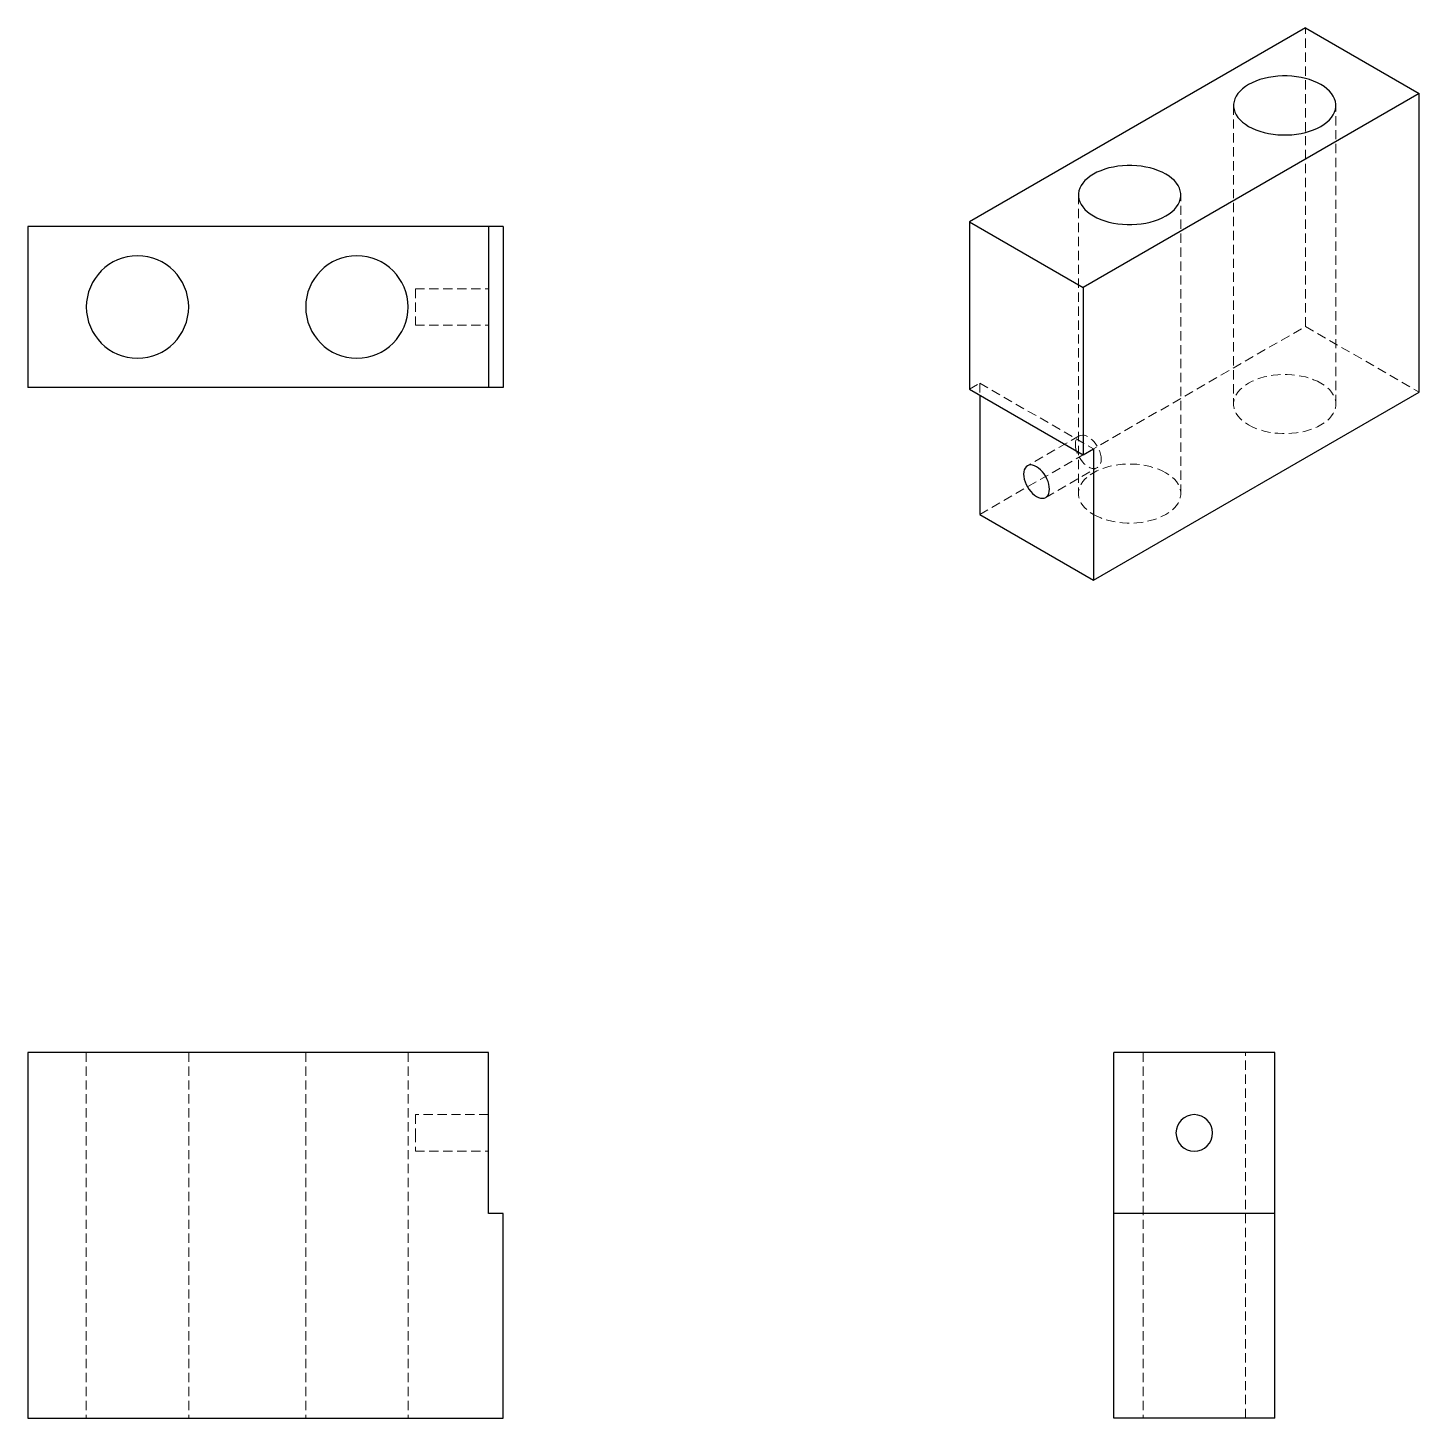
# Model space of a CAD drawing. Header units: millimetres. Extents: x 325 to 516, y 202 to 392.
import ezdxf

# ---------------------------------------------------------------- set-up
doc = ezdxf.new("R2010")
doc.units = ezdxf.units.MM
doc.linetypes.add('HIDDEN', pattern=[1.905, 1.27, -0.635])

msp = doc.modelspace()

# ---------------------------------------------------------------- linework, layer by layer
at = {"color": 7, "linetype": 'Continuous', "lineweight": 25}
for p, q in [((500.08, 392.05), (454.12, 365.52)), ((500.08, 392.05), (515.64, 383.07)), ((515.64, 383.07), (469.68, 356.54)), ((515.64, 342.24), (515.64, 383.07)), ((454.12, 365.52), (454.12, 342.65)), ((454.12, 365.52), (469.68, 356.54)), ((388.36, 364.88), (325.36, 364.88)), ((325.36, 364.88), (325.36, 342.88)), ((388.36, 364.88), (388.36, 342.88)), ((390.36, 364.88), (388.36, 364.88)), ((390.36, 364.88), (390.36, 342.88)), ((469.68, 356.54), (469.68, 333.67)), ((388.36, 342.88), (325.36, 342.88)), ((390.36, 342.88), (388.36, 342.88)), ((454.12, 342.65), (469.68, 333.67)), ((455.54, 341.84), (455.54, 325.51)), ((471.09, 316.53), (515.64, 342.24)), ((469.68, 333.67), (471.09, 334.49)), ((471.09, 334.49), (471.09, 316.53)), ((455.54, 325.51), (471.09, 316.53)), ((325.36, 251.95), (325.36, 201.95)), ((388.36, 251.95), (325.36, 251.95)), ((388.36, 229.95), (388.36, 251.95)), ((495.88, 251.95), (473.88, 251.95)), ((473.88, 229.95), (473.88, 251.95)), ((495.88, 229.95), (495.88, 251.95)), ((390.36, 229.95), (388.36, 229.95)), ((390.36, 201.95), (390.36, 229.95)), ((473.88, 201.95), (473.88, 229.95)), ((495.88, 229.95), (473.88, 229.95)), ((495.88, 201.95), (495.88, 229.95)), ((325.36, 201.95), (390.36, 201.95)), ((495.88, 201.95), (473.88, 201.95))]:
    msp.add_line(p, q, dxfattribs=at)
at = {"color": 7, "linetype": 'HIDDEN', "lineweight": 18}
for p, q in [((500.08, 351.22), (500.08, 392.05)), ((490.25, 381.44), (490.25, 340.61)), ((504.25, 340.61), (504.25, 381.44)), ((469.04, 369.19), (469.04, 328.36)), ((483.04, 328.36), (483.04, 369.19)), ((378.36, 356.38), (388.36, 356.38)), ((378.36, 356.38), (378.36, 351.38)), ((378.36, 351.38), (388.36, 351.38)), ((455.54, 325.51), (500.08, 351.22)), ((500.08, 351.22), (515.64, 342.24)), ((454.12, 342.65), (455.54, 343.47)), ((455.54, 343.47), (471.09, 334.49)), ((455.54, 343.47), (455.54, 341.84)), ((469.13, 336.25), (462.06, 332.16)), ((464.56, 327.83), (471.63, 331.92)), ((333.36, 251.95), (333.36, 201.95)), ((347.36, 251.95), (347.36, 201.95)), ((363.36, 251.95), (363.36, 201.95)), ((377.36, 251.95), (377.36, 201.95)), ((477.88, 251.95), (477.88, 201.95)), ((491.88, 201.95), (491.88, 251.95)), ((378.36, 243.45), (378.36, 240.95)), ((388.36, 243.45), (378.36, 243.45)), ((378.36, 240.95), (378.36, 238.45)), ((378.36, 238.45), (388.36, 238.45))]:
    msp.add_line(p, q, dxfattribs=at)
at = {"color": 7, "linetype": 'Continuous', "lineweight": 25, "flags": 128}
for points in [[(502.2, 384.29), (501.73, 384.55), (501.21, 384.77), (500.66, 384.97), (500.08, 385.13), (499.48, 385.27), (498.86, 385.37), (498.22, 385.44), (497.58, 385.47), (496.93, 385.47), (496.29, 385.44), (495.65, 385.37), (495.03, 385.27), (494.43, 385.13), (493.85, 384.97), (493.3, 384.77), (492.78, 384.55), (492.3, 384.29), (491.87, 384.02), (491.48, 383.72), (491.14, 383.4), (490.85, 383.07), (490.62, 382.72), (490.44, 382.36), (490.32, 382), (490.26, 381.62), (490.26, 381.25), (490.32, 380.88), (490.44, 380.51), (490.62, 380.15), (490.85, 379.8), (491.14, 379.47), (491.48, 379.15), (491.87, 378.86), (492.3, 378.58)], [(492.3, 378.58), (492.78, 378.33), (493.3, 378.1), (493.85, 377.91), (494.43, 377.74), (495.03, 377.61), (495.65, 377.5), (496.29, 377.43), (496.93, 377.4), (497.58, 377.4), (498.22, 377.43), (498.86, 377.5), (499.48, 377.61), (500.08, 377.74), (500.66, 377.91), (501.21, 378.1), (501.73, 378.33), (502.2, 378.58), (502.64, 378.86), (503.03, 379.15), (503.37, 379.47), (503.66, 379.8), (503.89, 380.15), (504.07, 380.51), (504.19, 380.88), (504.25, 381.25), (504.25, 381.62), (504.19, 382), (504.07, 382.36), (503.89, 382.72), (503.66, 383.07), (503.37, 383.4), (503.03, 383.72), (502.64, 384.02), (502.2, 384.29)], [(480.99, 372.05), (480.51, 372.3), (480, 372.52), (479.45, 372.72), (478.87, 372.89), (478.27, 373.02), (477.64, 373.12), (477.01, 373.19), (476.36, 373.23), (475.72, 373.23), (475.07, 373.19), (474.44, 373.12), (473.82, 373.02), (473.21, 372.89), (472.63, 372.72), (472.09, 372.52), (471.57, 372.3), (471.09, 372.05), (470.66, 371.77), (470.27, 371.47), (469.93, 371.16), (469.64, 370.82), (469.4, 370.48), (469.23, 370.12), (469.11, 369.75), (469.05, 369.38), (469.05, 369), (469.11, 368.63), (469.23, 368.27), (469.4, 367.91), (469.64, 367.56), (469.93, 367.22), (470.27, 366.91), (470.66, 366.61), (471.09, 366.33)], [(471.09, 366.33), (471.57, 366.08), (472.09, 365.86), (472.63, 365.66), (473.21, 365.49), (473.82, 365.36), (474.44, 365.26), (475.07, 365.19), (475.72, 365.15), (476.36, 365.15), (477.01, 365.19), (477.64, 365.26), (478.27, 365.36), (478.87, 365.49), (479.45, 365.66), (480, 365.86), (480.51, 366.08), (480.99, 366.33), (481.43, 366.61), (481.82, 366.91), (482.16, 367.22), (482.44, 367.56), (482.68, 367.91), (482.86, 368.27), (482.97, 368.63), (483.03, 369), (483.03, 369.38), (482.97, 369.75), (482.86, 370.12), (482.68, 370.48), (482.44, 370.82), (482.16, 371.16), (481.82, 371.47), (481.43, 371.77), (480.99, 372.05)], [(465.08, 328.98), (465.06, 329.31), (464.99, 329.66), (464.89, 330.02), (464.74, 330.37), (464.56, 330.72), (464.35, 331.05), (464.12, 331.35), (463.86, 331.62), (463.59, 331.85), (463.31, 332.04), (463.04, 332.17), (462.77, 332.26), (462.51, 332.28), (462.27, 332.25), (462.06, 332.16), (461.88, 332.02), (461.74, 331.83), (461.63, 331.6), (461.57, 331.33), (461.55, 331.02)], [(461.55, 331.02), (461.57, 330.69), (461.63, 330.34), (461.74, 329.98), (461.88, 329.62), (462.06, 329.28), (462.27, 328.95), (462.51, 328.64), (462.77, 328.37), (463.04, 328.14), (463.31, 327.96), (463.59, 327.82), (463.86, 327.74), (464.12, 327.72), (464.35, 327.75), (464.56, 327.83), (464.74, 327.97), (464.89, 328.16), (464.99, 328.4), (465.06, 328.67), (465.08, 328.98)]]:
    msp.add_lwpolyline(points, dxfattribs=at)
at = {"color": 7, "linetype": 'HIDDEN', "lineweight": 18, "flags": 128}
for points in [[(502.2, 343.47), (501.73, 343.72), (501.21, 343.94), (500.66, 344.14), (500.08, 344.31), (499.48, 344.44), (498.86, 344.54), (498.22, 344.61), (497.58, 344.65), (496.93, 344.65), (496.29, 344.61), (495.65, 344.54), (495.03, 344.44), (494.43, 344.31), (493.85, 344.14), (493.3, 343.94), (492.78, 343.72), (492.3, 343.47), (491.87, 343.19), (491.48, 342.89), (491.14, 342.58), (490.85, 342.24), (490.62, 341.89), (490.44, 341.54), (490.32, 341.17), (490.26, 340.8), (490.26, 340.42), (490.32, 340.05), (490.44, 339.68), (490.62, 339.33), (490.85, 338.98), (491.14, 338.64), (491.48, 338.33), (491.87, 338.03), (492.3, 337.75)], [(492.3, 337.75), (492.78, 337.5), (493.3, 337.28), (493.85, 337.08), (494.43, 336.91), (495.03, 336.78), (495.65, 336.68), (496.29, 336.61), (496.93, 336.57), (497.58, 336.57), (498.22, 336.61), (498.86, 336.68), (499.48, 336.78), (500.08, 336.91), (500.66, 337.08), (501.21, 337.28), (501.73, 337.5), (502.2, 337.75), (502.64, 338.03), (503.03, 338.33), (503.37, 338.64), (503.66, 338.98), (503.89, 339.33), (504.07, 339.68), (504.19, 340.05), (504.25, 340.42), (504.25, 340.8), (504.19, 341.17), (504.07, 341.54), (503.89, 341.89), (503.66, 342.24), (503.37, 342.58), (503.03, 342.89), (502.64, 343.19), (502.2, 343.47)], [(472.15, 333.06), (472.13, 333.39), (472.07, 333.74), (471.96, 334.1), (471.81, 334.45), (471.63, 334.8), (471.42, 335.13), (471.19, 335.44), (470.93, 335.71), (470.66, 335.94), (470.38, 336.12), (470.11, 336.26), (469.84, 336.34), (469.58, 336.36), (469.35, 336.33), (469.13, 336.25), (468.95, 336.11), (468.81, 335.92), (468.7, 335.68), (468.64, 335.41), (468.62, 335.1)], [(468.62, 335.1), (468.64, 334.77), (468.7, 334.42), (468.81, 334.06), (468.95, 333.71), (469.13, 333.36), (469.35, 333.03), (469.58, 332.72), (469.84, 332.45), (470.11, 332.22), (470.38, 332.04), (470.66, 331.9), (470.93, 331.82), (471.19, 331.8), (471.42, 331.83), (471.63, 331.92), (471.81, 332.05), (471.96, 332.24), (472.07, 332.48), (472.13, 332.75), (472.15, 333.06)], [(480.99, 331.22), (480.51, 331.47), (480, 331.7), (479.45, 331.89), (478.87, 332.06), (478.27, 332.2), (477.64, 332.3), (477.01, 332.37), (476.36, 332.4), (475.72, 332.4), (475.07, 332.37), (474.44, 332.3), (473.82, 332.2), (473.21, 332.06), (472.63, 331.89), (472.09, 331.7), (471.57, 331.47), (471.09, 331.22), (470.66, 330.95), (470.27, 330.65), (469.93, 330.33), (469.64, 330), (469.4, 329.65), (469.23, 329.29), (469.11, 328.92), (469.05, 328.55), (469.05, 328.18), (469.11, 327.81), (469.23, 327.44), (469.4, 327.08), (469.64, 326.73), (469.93, 326.4), (470.27, 326.08), (470.66, 325.78), (471.09, 325.51)], [(471.09, 325.51), (471.57, 325.26), (472.09, 325.03), (472.63, 324.83), (473.21, 324.67), (473.82, 324.53), (474.44, 324.43), (475.07, 324.36), (475.72, 324.33), (476.36, 324.33), (477.01, 324.36), (477.64, 324.43), (478.27, 324.53), (478.87, 324.67), (479.45, 324.83), (480, 325.03), (480.51, 325.26), (480.99, 325.51), (481.43, 325.78), (481.82, 326.08), (482.16, 326.4), (482.44, 326.73), (482.68, 327.08), (482.86, 327.44), (482.97, 327.81), (483.03, 328.18), (483.03, 328.55), (482.97, 328.92), (482.86, 329.29), (482.68, 329.65), (482.44, 330), (482.16, 330.33), (481.82, 330.65), (481.43, 330.95), (480.99, 331.22)]]:
    msp.add_lwpolyline(points, dxfattribs=at)
at = {"color": 7, "linetype": 'Continuous', "lineweight": 25}
for centre, radius, start, end in [((340.36, 353.88), 7, 0, 180), ((370.36, 353.88), 7, 0, 180), ((340.36, 353.88), 7, 180, 0), ((370.36, 353.88), 7, 180, 0), ((484.88, 240.95), 2.5, 0, 180), ((484.88, 240.95), 2.5, 180, 0)]:
    msp.add_arc(centre, radius, start, end, dxfattribs=at)

doc.saveas('drawing.dxf')
